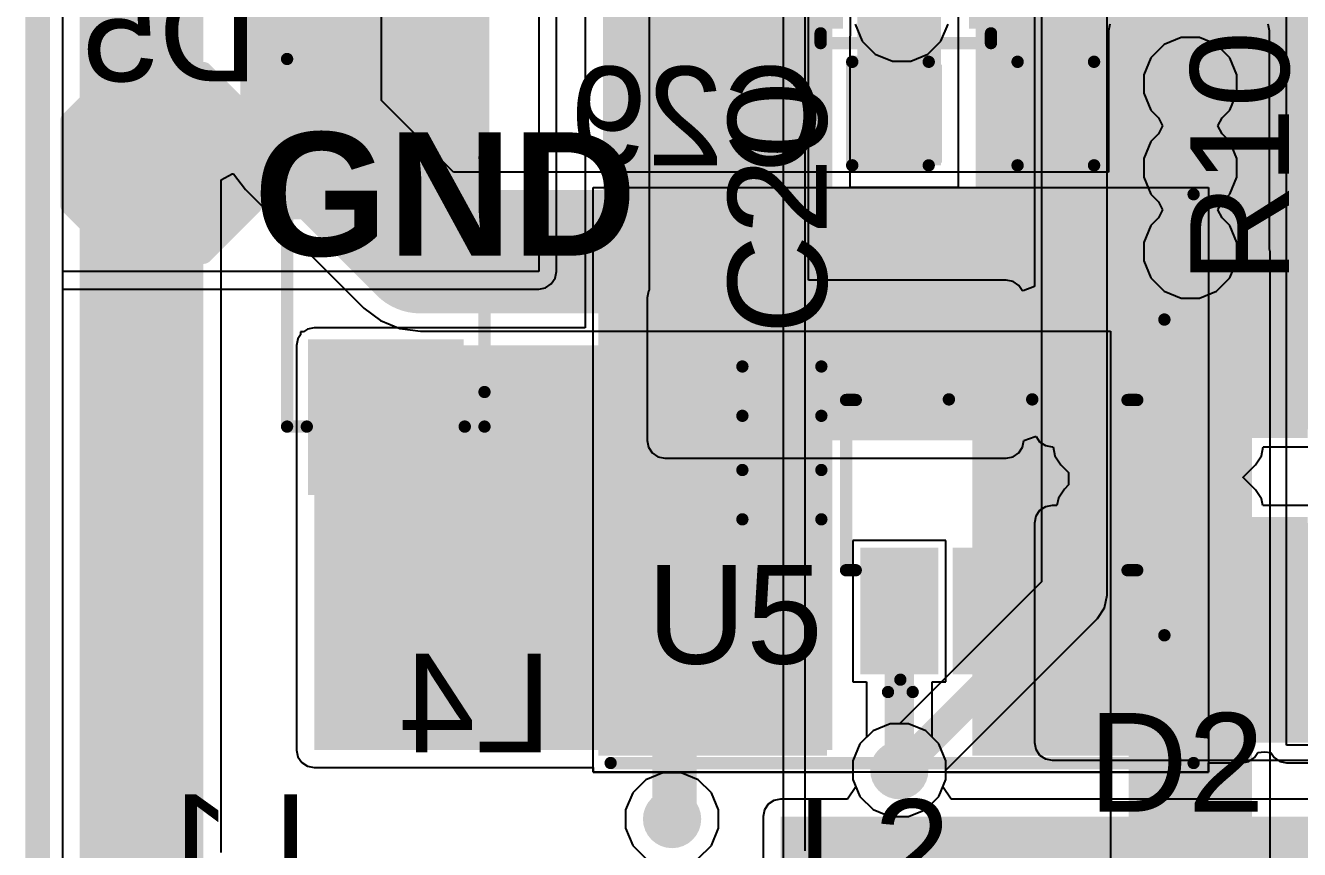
# Model space of a CAD drawing. Header units: inches. Extents: x 0 to 5376, y 0 to 5416.
# Drawn here: x -0.13 to 12.99, y 37.38 to 45.87 of the extents above; entities that cross this region are included whole.
import ezdxf

# ---------------------------------------------------------------- set-up
doc = ezdxf.new("R2010")
doc.units = ezdxf.units.IN
for name, color, linetype in [('Board Outline', 216, 'Continuous'), ('Bottom Layer', 5, 'Continuous'), ('Bottom Overlay', 54, 'Continuous'), ('Bottom Paste', 16, 'Continuous'), ('Bottom Solder', 6, 'Continuous'), ('Layer 1', 16, 'Continuous'), ('Layer 2', 76, 'Continuous'), ('Top Layer', 1, 'Continuous'), ('Top Overlay', 2, 'Continuous'), ('Top Paste', 8, 'Continuous'), ('Top Solder', 216, 'Continuous'), ('Via Holes', 16, 'Continuous')]:
    doc.layers.add(name, color=color, linetype=linetype)
doc.styles.add('Arial', font='', dxfattribs={"height": 0.2})
doc.styles.add('Arial_Bold', font='', dxfattribs={"height": 0.2})
doc.styles.get('Arial').set_extended_font_data('Arial')
doc.styles.get('Arial_Bold').set_extended_font_data('Arial', bold=True)

msp = doc.modelspace()

# ---------------------------------------------------------------- hatches: boundary and pattern name
at = {"layer": 'Bottom Layer'}
for points in [[(8.433, 49.886), (8.433, 44.425), (9.296, 44.425), (9.296, 49.886)], [(9.652, 46.838), (9.652, 38.456), (12.395, 38.456), (12.395, 46.838)], [(5.817, 38.405), (8.179, 38.405), (8.179, 46.533), (5.817, 46.533)], [(8.484, 44.513), (8.484, 45.403), (9.246, 45.403), (9.246, 44.513)], [(10.008, 44.513), (10.008, 45.403), (10.77, 45.403), (10.77, 44.513)], [(2.881, 43.934), (2.881, 45.334), (4.281, 45.334), (4.281, 43.934)], [(8.02, 38.449), (5.87, 38.449), (5.87, 43.949), (8.02, 43.949)], [(11.87, 38.449), (9.72, 38.449), (9.72, 43.949), (11.87, 43.949)], [(2.845, 38.405), (8.179, 38.405), (8.179, 42.57), (2.845, 42.57)], [(2.881, 41.134), (2.881, 42.534), (4.281, 42.534), (4.281, 41.134)]]:
    msp.add_hatch(color=5, dxfattribs=at).paths.add_polyline_path(points)
h = msp.add_hatch(color=5, dxfattribs=at)
edge = h.paths.add_edge_path()
edge.add_arc((8.89, 45.974), 0.3, 0, 360)
h = msp.add_hatch(color=5, dxfattribs=at)
edge = h.paths.add_edge_path()
edge.add_arc((11.862, 45.263), 0.3, 0, 360)
h = msp.add_hatch(color=5, dxfattribs=at)
edge = h.paths.add_edge_path()
edge.add_arc((11.862, 44.399), 0.3, 0, 360)
h = msp.add_hatch(color=5, dxfattribs=at)
edge = h.paths.add_edge_path()
edge.add_arc((11.862, 43.536), 0.3, 0, 360)
h = msp.add_hatch(color=5, dxfattribs=at)
edge = h.paths.add_edge_path()
edge.add_arc((8.867, 38.197), 0.3, 0, 360)
h = msp.add_hatch(color=5, dxfattribs=at)
edge = h.paths.add_edge_path()
edge.add_arc((6.528, 37.694), 0.3, 0, 360)
at = {"layer": 'Bottom Overlay'}
for points in [[(2.515, 46.536), (2.515, 45.393), (4.648, 45.393), (4.648, 46.536)], [(2.515, 45.52), (2.515, 43.869), (2.819, 43.869), (2.819, 45.52)], [(4.343, 45.52), (4.343, 43.869), (4.648, 43.869), (4.648, 45.52)]]:
    msp.add_hatch(color=54, dxfattribs=at).paths.add_polyline_path(points)
at = {"layer": 'Bottom Paste'}
for points in [[(8.484, 44.513), (8.484, 45.403), (9.246, 45.403), (9.246, 44.513)], [(10.008, 44.513), (10.008, 45.403), (10.77, 45.403), (10.77, 44.513)], [(2.881, 43.934), (2.881, 45.334), (4.281, 45.334), (4.281, 43.934)], [(8.02, 38.449), (5.87, 38.449), (5.87, 43.949), (8.02, 43.949)], [(11.87, 38.449), (9.72, 38.449), (9.72, 43.949), (11.87, 43.949)], [(2.881, 41.134), (2.881, 42.534), (4.281, 42.534), (4.281, 41.134)]]:
    msp.add_hatch(color=16, dxfattribs=at).paths.add_polyline_path(points)
at = {"layer": 'Bottom Solder'}
for points in [[(6.985, 46.635), (8.288, 46.635), (8.288, 45.831), (6.985, 45.831)], [(9.585, 46.635), (10.888, 46.635), (10.888, 45.831), (9.585, 45.831)], [(2.78, 43.832), (2.78, 45.435), (4.383, 45.435), (4.383, 43.832)], [(8.424, 44.454), (8.424, 45.462), (9.306, 45.462), (9.306, 44.454)], [(9.948, 44.454), (9.948, 45.462), (10.83, 45.462), (10.83, 44.454)], [(8.122, 38.347), (5.768, 38.347), (5.768, 44.05), (8.122, 44.05)], [(11.972, 38.347), (9.618, 38.347), (9.618, 44.05), (11.972, 44.05)], [(2.78, 41.032), (2.78, 42.635), (4.383, 42.635), (4.383, 41.032)]]:
    msp.add_hatch(color=6, dxfattribs=at).paths.add_polyline_path(points)
h = msp.add_hatch(color=6, dxfattribs=at)
edge = h.paths.add_edge_path()
edge.add_arc((8.89, 45.974), 0.252, 0, 360)
at = {"layer": 'Layer 1'}
h = msp.add_hatch(color=16, dxfattribs=at)
edge = h.paths.add_edge_path()
edge.add_arc((8.89, 45.974), 0.3, 0, 360)
msp.add_hatch(color=16, dxfattribs=at).paths.add_polyline_path([(11.201, 42.837), (12.497, 42.837), (12.497, 45.809), (11.201, 45.809)])
h = msp.add_hatch(color=16, dxfattribs=at)
edge = h.paths.add_edge_path()
edge.add_arc((11.862, 45.263), 0.3, 0, 360)
h = msp.add_hatch(color=16, dxfattribs=at)
edge = h.paths.add_edge_path()
edge.add_arc((11.862, 44.399), 0.3, 0, 360)
h = msp.add_hatch(color=16, dxfattribs=at)
edge = h.paths.add_edge_path()
edge.add_arc((11.862, 43.536), 0.3, 0, 360)
h = msp.add_hatch(color=16, dxfattribs=at)
edge = h.paths.add_edge_path()
edge.add_arc((8.867, 38.197), 0.3, 0, 360)
h = msp.add_hatch(color=16, dxfattribs=at)
edge = h.paths.add_edge_path()
edge.add_arc((6.528, 37.694), 0.3, 0, 360)
at = {"layer": 'Layer 2'}
h = msp.add_hatch(color=76, dxfattribs=at)
edge = h.paths.add_edge_path()
edge.add_arc((8.89, 45.974), 0.3, 0, 360)
h = msp.add_hatch(color=76, dxfattribs=at)
edge = h.paths.add_edge_path()
edge.add_arc((11.862, 45.263), 0.3, 0, 360)
h = msp.add_hatch(color=76, dxfattribs=at)
edge = h.paths.add_edge_path()
edge.add_arc((11.862, 44.399), 0.3, 0, 360)
h = msp.add_hatch(color=76, dxfattribs=at)
edge = h.paths.add_edge_path()
edge.add_arc((11.862, 43.536), 0.3, 0, 360)
h = msp.add_hatch(color=76, dxfattribs=at)
edge = h.paths.add_edge_path()
edge.add_arc((8.867, 38.197), 0.3, 0, 360)
h = msp.add_hatch(color=76, dxfattribs=at)
edge = h.paths.add_edge_path()
edge.add_arc((6.528, 37.694), 0.3, 0, 360)
at = {"layer": 'Top Layer'}
for points in [[(10.439, 41.707), (13.157, 41.707), (13.157, 46.812), (10.439, 46.812)], [(1.651, 45.212), (0.889, 45.212), (0.508, 44.831), (0.508, 44.069), (0.889, 43.688), (1.651, 43.688), (2.032, 44.069), (2.032, 44.831)], [(9.967, 43.06), (6.452, 43.06), (6.452, 41.593), (9.967, 41.593)], [(8.567, 41.885), (8.567, 42.985), (9.167, 42.985), (9.167, 41.885)], [(10.467, 41.885), (10.467, 42.985), (11.067, 42.985), (11.067, 41.885)], [(12.967, 42.736), (12.967, 41.719), (11.697, 41.719), (11.697, 42.736)], [(7.976, 41.808), (7.341, 41.808), (7.341, 42.266), (7.976, 42.266)], [(7.976, 40.869), (7.341, 40.869), (7.341, 41.326), (7.976, 41.326)], [(10.439, 38.481), (13.995, 38.481), (13.995, 40.742), (10.439, 40.742)], [(12.967, 40.703), (12.967, 39.688), (11.697, 39.688), (11.697, 40.703)], [(8.567, 39.285), (8.567, 40.385), (9.167, 40.385), (9.167, 39.285)], [(9.517, 39.285), (9.517, 40.385), (10.117, 40.385), (10.117, 39.285)], [(10.467, 39.285), (10.467, 40.385), (11.067, 40.385), (11.067, 39.285)], [(14.656, 32.69), (14.656, 37.719), (7.645, 37.719), (7.645, 32.69)]]:
    msp.add_hatch(color=1, dxfattribs=at).paths.add_polyline_path(points)
h = msp.add_hatch(color=1, dxfattribs=at)
edge = h.paths.add_edge_path()
edge.add_arc((8.89, 45.974), 0.3, 0, 360)
h = msp.add_hatch(color=1, dxfattribs=at)
edge = h.paths.add_edge_path()
edge.add_arc((11.862, 45.263), 0.3, 0, 360)
h = msp.add_hatch(color=1, dxfattribs=at)
edge = h.paths.add_edge_path()
edge.add_arc((11.862, 44.399), 0.3, 0, 360)
h = msp.add_hatch(color=1, dxfattribs=at)
edge = h.paths.add_edge_path()
edge.add_arc((11.862, 43.536), 0.3, 0, 360)
h = msp.add_hatch(color=1, dxfattribs=at)
edge = h.paths.add_edge_path()
edge.add_arc((8.867, 38.197), 0.3, 0, 360)
h = msp.add_hatch(color=1, dxfattribs=at)
edge = h.paths.add_edge_path()
edge.add_arc((6.528, 37.694), 0.3, 0, 360)
at = {"layer": 'Top Overlay'}
msp.add_hatch(color=2, dxfattribs=at).paths.add_polyline_path([(10.516, 37.433), (10.516, 36.266), (13.36, 36.266), (13.36, 37.433)])
at = {"layer": 'Top Paste'}
for points in [[(1.651, 45.212), (0.889, 45.212), (0.508, 44.831), (0.508, 44.069), (0.889, 43.688), (1.651, 43.688), (2.032, 44.069), (2.032, 44.831)], [(8.567, 41.885), (8.567, 42.985), (9.167, 42.985), (9.167, 41.885)], [(10.467, 41.885), (10.467, 42.985), (11.067, 42.985), (11.067, 41.885)], [(12.967, 42.736), (12.967, 41.719), (11.697, 41.719), (11.697, 42.736)], [(7.976, 41.808), (7.341, 41.808), (7.341, 42.266), (7.976, 42.266)], [(7.976, 40.869), (7.341, 40.869), (7.341, 41.326), (7.976, 41.326)], [(12.967, 40.703), (12.967, 39.688), (11.697, 39.688), (11.697, 40.703)], [(8.567, 39.285), (8.567, 40.385), (9.167, 40.385), (9.167, 39.285)], [(9.517, 39.285), (9.517, 40.385), (10.117, 40.385), (10.117, 39.285)], [(10.467, 39.285), (10.467, 40.385), (11.067, 40.385), (11.067, 39.285)]]:
    msp.add_hatch(color=8, dxfattribs=at).paths.add_polyline_path(points)
at = {"layer": 'Top Solder'}
h = msp.add_hatch(color=216, dxfattribs=at)
edge = h.paths.add_edge_path()
edge.add_arc((8.89, 45.974), 0.252, 0, 360)
for points in [[(1.702, 45.314), (0.838, 45.314), (0.406, 44.882), (0.406, 44.018), (0.838, 43.586), (1.702, 43.586), (2.134, 44.018), (2.134, 44.882)], [(8.465, 41.784), (8.465, 43.087), (9.269, 43.087), (9.269, 41.784)], [(10.366, 41.784), (10.366, 43.087), (11.169, 43.087), (11.169, 41.784)], [(13.068, 42.837), (13.068, 41.618), (11.595, 41.618), (11.595, 42.837)], [(8.036, 41.748), (7.281, 41.748), (7.281, 42.326), (8.036, 42.326)], [(8.036, 40.809), (7.281, 40.809), (7.281, 41.386), (8.036, 41.386)], [(13.068, 40.805), (13.068, 39.586), (11.595, 39.586), (11.595, 40.805)], [(8.465, 39.184), (8.465, 40.487), (9.269, 40.487), (9.269, 39.184)], [(9.416, 39.184), (9.416, 40.487), (10.219, 40.487), (10.219, 39.184)], [(10.366, 39.184), (10.366, 40.487), (11.169, 40.487), (11.169, 39.184)]]:
    msp.add_hatch(color=216, dxfattribs=at).paths.add_polyline_path(points)
at = {"layer": 'Via Holes'}
h = msp.add_hatch(color=7, dxfattribs=at)
edge = h.paths.add_edge_path()
edge.add_arc((8.89, 45.974), 0.15, 0, 360)
h = msp.add_hatch(color=7, dxfattribs=at)
edge = h.paths.add_edge_path()
edge.add_arc((11.862, 45.263), 0.15, 0, 360)
h = msp.add_hatch(color=7, dxfattribs=at)
edge = h.paths.add_edge_path()
edge.add_arc((11.862, 44.399), 0.15, 0, 360)
h = msp.add_hatch(color=7, dxfattribs=at)
edge = h.paths.add_edge_path()
edge.add_arc((11.862, 43.536), 0.15, 0, 360)
h = msp.add_hatch(color=7, dxfattribs=at)
edge = h.paths.add_edge_path()
edge.add_arc((8.867, 38.197), 0.15, 0, 360)
h = msp.add_hatch(color=7, dxfattribs=at)
edge = h.paths.add_edge_path()
edge.add_arc((6.528, 37.694), 0.15, 0, 360)

# ---------------------------------------------------------------- linework, layer by layer
at = {"layer": 'Board Outline'}
msp.add_lwpolyline([(0, 0, 0.254, 0.254, 0), (0, 125, 0.254, 0.254, 0)], format="xyseb", dxfattribs=at)
at = {"layer": 'Bottom Layer'}
for p, q in [((0.259, 43.332), (0.259, 53.111)), ((5.156, 51.537), (5.156, 43.332)), ((5.337, 43.332), (5.337, 51.355)), ((12.852, 38.456), (12.852, 50.648)), ((9.471, 46.838), (9.471, 44.196)), ((8.364, 45.755), (8.364, 46.711)), ((5.635, 46.533), (5.635, 42.752)), ((8.36, 44.196), (8.36, 45.755)), ((8.36, 45.755), (8.364, 45.755)), ((5.715, 38.176), (5.715, 44.196)), ((5.715, 44.196), (12.048, 44.196)), ((9.471, 44.196), (8.36, 44.196)), ((12.048, 44.196), (12.048, 38.176)), ((5.156, 43.332), (0.259, 43.332)), ((5.324, 43.263), (5.337, 43.332)), ((0.259, 43.024), (0.259, 43.151)), ((0.259, 43.151), (5.156, 43.151)), ((5.156, 43.151), (5.226, 43.165)), ((5.226, 43.165), (5.284, 43.204)), ((5.284, 43.204), (5.324, 43.263)), ((0.259, 25.271), (0.259, 43.024)), ((2.845, 42.752), (2.775, 42.738)), ((5.635, 42.752), (2.845, 42.752)), ((2.677, 42.64), (2.664, 42.57)), ((2.704, 42.679), (2.677, 42.64)), ((2.736, 42.712), (2.704, 42.712)), ((2.704, 42.712), (2.704, 42.679)), ((2.775, 42.738), (2.736, 42.712)), ((2.664, 42.57), (2.664, 38.405)), ((14.453, 38.456), (12.852, 38.456)), ((2.664, 38.405), (2.677, 38.335)), ((2.677, 38.335), (2.717, 38.277)), ((12.465, 38.288), (12.523, 38.327)), ((12.523, 38.327), (12.557, 38.378)), ((12.557, 38.378), (12.624, 38.386)), ((12.624, 38.386), (12.691, 38.378)), ((12.691, 38.378), (12.724, 38.327)), ((12.724, 38.327), (12.783, 38.288)), ((2.717, 38.277), (2.775, 38.237)), ((2.775, 38.237), (2.845, 38.224)), ((2.845, 38.224), (5.715, 38.224)), ((5.715, 38.224), (5.715, 38.176)), ((12.048, 38.176), (5.715, 38.176)), ((5.715, 38.176), (8.389, 38.176)), ((8.389, 38.176), (8.389, 38.102)), ((9.345, 38.102), (9.345, 38.176)), ((9.345, 38.176), (12.048, 38.176)), ((12.048, 38.176), (12.048, 38.274)), ((12.048, 38.274), (12.395, 38.274)), ((12.395, 38.274), (12.465, 38.288)), ((12.783, 38.288), (12.852, 38.274)), ((12.852, 38.274), (14.453, 38.274)), ((8.389, 38.102), (8.462, 37.926)), ((9.272, 37.926), (9.345, 38.102)), ((8.462, 37.926), (8.596, 37.792)), ((9.138, 37.792), (9.272, 37.926)), ((8.596, 37.792), (8.772, 37.719)), ((8.962, 37.719), (9.138, 37.792)), ((8.772, 37.719), (8.962, 37.719))]:
    msp.add_line(p, q, dxfattribs=at)
at = {"layer": 'Bottom Overlay'}
for points in [[(8.057, 45.684, 0.127, 0.127, 0), (8.057, 45.784, 0.127, 0.127, 0)], [(9.81, 45.684, 0.127, 0.127, 0), (9.81, 45.784, 0.127, 0.127, 0)], [(8.057, 45.684, 0.127, 0.127, 0), (9.81, 45.684, 0.127, 0.127, 0)], [(2.565, 41.735, 0.127, 0.127, 0), (2.565, 45.52, 0.127, 0.127, 0)], [(8.382, 45.491, 0.127, 0.127, 0), (9.169, 45.491, 0.127, 0.127, 0)], [(8.382, 44.425, 0.127, 0.127, 0), (8.382, 45.491, 0.127, 0.127, 0)], [(10.084, 45.491, 0.127, 0.127, 0), (10.871, 45.491, 0.127, 0.127, 0)], [(10.871, 44.425, 0.127, 0.127, 0), (10.871, 45.491, 0.127, 0.127, 0)], [(4.597, 42.091, 0.127, 0.127, 0), (4.597, 44.504, 0.127, 0.127, 0)], [(8.382, 44.425, 0.127, 0.127, 0), (9.169, 44.425, 0.127, 0.127, 0)], [(10.084, 44.425, 0.127, 0.127, 0), (10.871, 44.425, 0.127, 0.127, 0)], [(5.895, 44.127, 0.127, 0.127, 0), (11.895, 44.127, 0.127, 0.127, 0)], [(4.597, 41.735, 0.127, 0.127, 0), (4.597, 42.091, 0.127, 0.127, 0)], [(2.565, 41.735, 0.127, 0.127, 0), (2.769, 41.735, 0.127, 0.127, 0)], [(4.394, 41.735, 0.127, 0.127, 0), (4.597, 41.735, 0.127, 0.127, 0)], [(5.895, 38.271, 0.127, 0.127, 0), (11.895, 38.271, 0.127, 0.127, 0)]]:
    msp.add_lwpolyline(points, format="xyseb", dxfattribs=at)
for points in [[(8.025, 45.784, 0.0635, 0.0635, 1), (8.089, 45.784, 0.0635, 0.0635, 1)], [(9.778, 45.784, 0.0635, 0.0635, 1), (9.842, 45.784, 0.0635, 0.0635, 1)], [(8.025, 45.684, 0.0635, 0.0635, 1), (8.089, 45.684, 0.0635, 0.0635, 1)], [(8.025, 45.684, 0.0635, 0.0635, 1), (8.089, 45.684, 0.0635, 0.0635, 1)], [(9.778, 45.684, 0.0635, 0.0635, 1), (9.842, 45.684, 0.0635, 0.0635, 1)], [(9.778, 45.684, 0.0635, 0.0635, 1), (9.842, 45.684, 0.0635, 0.0635, 1)], [(2.534, 45.52, 0.0635, 0.0635, 1), (2.597, 45.52, 0.0635, 0.0635, 1)], [(8.35, 45.491, 0.0635, 0.0635, 1), (8.414, 45.491, 0.0635, 0.0635, 1)], [(8.35, 45.491, 0.0635, 0.0635, 1), (8.414, 45.491, 0.0635, 0.0635, 1)], [(9.138, 45.491, 0.0635, 0.0635, 1), (9.201, 45.491, 0.0635, 0.0635, 1)], [(10.052, 45.491, 0.0635, 0.0635, 1), (10.116, 45.491, 0.0635, 0.0635, 1)], [(10.839, 45.491, 0.0635, 0.0635, 1), (10.903, 45.491, 0.0635, 0.0635, 1)], [(10.839, 45.491, 0.0635, 0.0635, 1), (10.903, 45.491, 0.0635, 0.0635, 1)], [(4.566, 44.504, 0.0635, 0.0635, 1), (4.629, 44.504, 0.0635, 0.0635, 1)], [(8.35, 44.425, 0.0635, 0.0635, 1), (8.414, 44.425, 0.0635, 0.0635, 1)], [(8.35, 44.425, 0.0635, 0.0635, 1), (8.414, 44.425, 0.0635, 0.0635, 1)], [(9.138, 44.425, 0.0635, 0.0635, 1), (9.201, 44.425, 0.0635, 0.0635, 1)], [(10.052, 44.425, 0.0635, 0.0635, 1), (10.116, 44.425, 0.0635, 0.0635, 1)], [(10.839, 44.425, 0.0635, 0.0635, 1), (10.903, 44.425, 0.0635, 0.0635, 1)], [(10.839, 44.425, 0.0635, 0.0635, 1), (10.903, 44.425, 0.0635, 0.0635, 1)], [(5.864, 44.127, 0.0635, 0.0635, 1), (5.927, 44.127, 0.0635, 0.0635, 1)], [(11.864, 44.127, 0.0635, 0.0635, 1), (11.927, 44.127, 0.0635, 0.0635, 1)], [(4.566, 42.091, 0.0635, 0.0635, 1), (4.629, 42.091, 0.0635, 0.0635, 1)], [(4.566, 42.091, 0.0635, 0.0635, 1), (4.629, 42.091, 0.0635, 0.0635, 1)], [(2.534, 41.735, 0.0635, 0.0635, 1), (2.597, 41.735, 0.0635, 0.0635, 1)], [(2.534, 41.735, 0.0635, 0.0635, 1), (2.597, 41.735, 0.0635, 0.0635, 1)], [(2.737, 41.735, 0.0635, 0.0635, 1), (2.8, 41.735, 0.0635, 0.0635, 1)], [(4.362, 41.735, 0.0635, 0.0635, 1), (4.426, 41.735, 0.0635, 0.0635, 1)], [(4.566, 41.735, 0.0635, 0.0635, 1), (4.629, 41.735, 0.0635, 0.0635, 1)], [(4.566, 41.735, 0.0635, 0.0635, 1), (4.629, 41.735, 0.0635, 0.0635, 1)], [(5.864, 38.271, 0.0635, 0.0635, 1), (5.927, 38.271, 0.0635, 0.0635, 1)], [(11.864, 38.271, 0.0635, 0.0635, 1), (11.927, 38.271, 0.0635, 0.0635, 1)]]:
    msp.add_lwpolyline(points, format="xyseb", close=True, dxfattribs=at)
at = {"layer": 'Layer 1'}
for p, q in [((3.538, 45.094), (3.538, 46.114)), ((11.034, 45.878), (11.02, 45.809)), ((11.02, 45.809), (11.02, 44.355)), ((12.678, 45.809), (12.664, 45.878)), ((12.678, 43.562), (12.678, 45.809)), ((4.277, 44.355), (3.538, 45.094)), ((1.887, 44.275), (2, 44.338)), ((2, 44.338), (2.014, 44.337)), ((2.014, 44.337), (2.138, 44.175)), ((11.02, 44.355), (4.277, 44.355)), ((1.887, 37.348), (1.887, 44.275)), ((2.138, 44.175), (3.357, 42.956)), ((12.682, 43.536), (12.678, 43.562)), ((12.682, 28.94), (12.682, 43.536)), ((3.357, 42.956), (3.527, 42.826)), ((3.527, 42.826), (3.725, 42.744)), ((3.725, 42.744), (3.937, 42.716)), ((3.937, 42.716), (11.042, 42.716)), ((11.042, 42.716), (11.042, 28.6)), ((8.596, 38.602), (8.462, 38.467)), ((8.772, 38.675), (8.596, 38.602)), ((8.962, 38.675), (8.772, 38.675)), ((9.138, 38.602), (8.962, 38.675)), ((9.272, 38.467), (9.138, 38.602)), ((8.462, 38.467), (8.389, 38.292)), ((9.345, 38.292), (9.272, 38.467)), ((8.389, 38.292), (8.389, 38.102)), ((9.345, 38.102), (9.345, 38.292)), ((8.389, 38.102), (8.462, 37.926)), ((9.272, 37.926), (9.345, 38.102)), ((8.462, 37.926), (8.596, 37.792)), ((9.138, 37.792), (9.272, 37.926)), ((8.596, 37.792), (8.772, 37.719)), ((8.962, 37.719), (9.138, 37.792)), ((8.772, 37.719), (8.962, 37.719))]:
    msp.add_line(p, q, dxfattribs=at)
for points in [[(1.067, 32.436, 1.27, 1.27, 0), (1.067, 55.26, 1.27, 1.27, 0)], [(2.718, 44.755, 1.27, 1.27, 0), (2.718, 46.934, 1.27, 1.27, 0)], [(2.718, 44.755, 1.27, 1.27, 0), (3.937, 43.536, 1.27, 1.27, 0)], [(3.937, 43.536, 1.27, 1.27, 0), (11.862, 43.536, 1.27, 1.27, 0)], [(11.862, 28.6, 1.27, 1.27, 0), (11.862, 43.536, 1.27, 1.27, 0)]]:
    msp.add_lwpolyline(points, format="xyseb", dxfattribs=at)
for points in [[(2.4, 44.755, 0.635, 0.635, 1), (3.035, 44.755, 0.635, 0.635, 1)], [(2.4, 44.755, 0.635, 0.635, 1), (3.035, 44.755, 0.635, 0.635, 1)], [(3.619, 43.536, 0.635, 0.635, 1), (4.255, 43.536, 0.635, 0.635, 1)], [(3.619, 43.536, 0.635, 0.635, 1), (4.255, 43.536, 0.635, 0.635, 1)], [(11.544, 43.536, 0.635, 0.635, 1), (12.179, 43.536, 0.635, 0.635, 1)], [(11.544, 43.536, 0.635, 0.635, 1), (12.179, 43.536, 0.635, 0.635, 1)]]:
    msp.add_lwpolyline(points, format="xyseb", close=True, dxfattribs=at)
at = {"layer": 'Layer 2'}
for p, q in [((10.331, 79.527), (10.331, 40.137)), ((11.005, 39.998), (11.005, 79.388)), ((7.899, 37.367), (7.899, 55.8)), ((7.671, 55.626), (7.671, 37.186)), ((0.259, 22.809), (0.259, 48.108)), ((8.412, 45.879), (8.485, 45.703)), ((9.295, 45.703), (9.368, 45.879)), ((8.485, 45.703), (8.619, 45.569)), ((9.161, 45.569), (9.295, 45.703)), ((11.591, 45.668), (11.457, 45.533)), ((11.767, 45.741), (11.591, 45.668)), ((11.957, 45.741), (11.767, 45.741)), ((12.132, 45.668), (11.957, 45.741)), ((12.267, 45.533), (12.132, 45.668)), ((8.619, 45.569), (8.795, 45.496)), ((8.985, 45.496), (9.161, 45.569)), ((11.457, 45.533), (11.384, 45.358)), ((12.34, 45.358), (12.267, 45.533)), ((8.795, 45.496), (8.985, 45.496)), ((11.384, 45.358), (11.384, 45.168)), ((12.34, 45.168), (12.34, 45.358)), ((11.384, 45.168), (11.457, 44.992)), ((12.267, 44.992), (12.34, 45.168)), ((11.457, 44.992), (11.535, 44.914)), ((12.189, 44.914), (12.267, 44.992)), ((11.535, 44.914), (11.577, 44.831)), ((12.146, 44.831), (12.189, 44.914)), ((11.535, 44.748), (11.457, 44.67)), ((11.577, 44.831), (11.535, 44.748)), ((12.189, 44.748), (12.146, 44.831)), ((12.267, 44.67), (12.189, 44.748)), ((11.457, 44.67), (11.384, 44.494)), ((12.34, 44.494), (12.267, 44.67)), ((11.384, 44.494), (11.384, 44.304)), ((12.34, 44.304), (12.34, 44.494)), ((11.384, 44.304), (11.457, 44.129)), ((12.267, 44.129), (12.34, 44.304)), ((11.457, 44.129), (11.535, 44.05)), ((12.189, 44.05), (12.267, 44.129)), ((11.535, 44.05), (11.577, 43.967)), ((11.577, 43.967), (11.535, 43.884)), ((12.146, 43.967), (12.189, 44.05)), ((12.189, 43.884), (12.146, 43.967)), ((11.457, 43.806), (11.384, 43.631)), ((11.535, 43.884), (11.457, 43.806)), ((12.267, 43.806), (12.189, 43.884)), ((12.34, 43.631), (12.267, 43.806)), ((11.384, 43.631), (11.384, 43.441)), ((12.34, 43.441), (12.34, 43.631)), ((11.384, 43.441), (11.457, 43.265)), ((12.267, 43.265), (12.34, 43.441)), ((11.457, 43.265), (11.591, 43.131)), ((12.132, 43.131), (12.267, 43.265)), ((11.591, 43.131), (11.767, 43.058)), ((11.767, 43.058), (11.957, 43.058)), ((11.957, 43.058), (12.132, 43.131)), ((10.331, 40.137), (8.869, 38.675)), ((10.979, 39.869), (11.005, 39.998)), ((10.906, 39.76), (10.979, 39.869)), ((9.345, 38.198), (10.906, 39.76)), ((8.596, 38.602), (8.462, 38.467)), ((8.772, 38.675), (8.596, 38.602)), ((8.869, 38.675), (8.772, 38.675)), ((8.462, 38.467), (8.389, 38.292)), ((8.389, 38.292), (8.389, 38.102)), ((6.433, 38.171), (6.257, 38.099)), ((6.623, 38.171), (6.433, 38.171)), ((6.798, 38.099), (6.623, 38.171)), ((9.345, 38.102), (9.345, 38.198)), ((6.257, 38.099), (6.123, 37.964)), ((6.933, 37.964), (6.798, 38.099)), ((8.389, 38.102), (8.462, 37.926)), ((9.272, 37.926), (9.345, 38.102)), ((6.123, 37.964), (6.05, 37.789)), ((7.006, 37.789), (6.933, 37.964)), ((8.462, 37.926), (8.596, 37.792)), ((9.138, 37.792), (9.272, 37.926)), ((6.05, 37.789), (6.05, 37.599)), ((7.006, 37.599), (7.006, 37.789)), ((8.596, 37.792), (8.772, 37.719)), ((8.962, 37.719), (9.138, 37.792)), ((8.772, 37.719), (8.962, 37.719)), ((6.05, 37.599), (6.123, 37.423)), ((6.933, 37.423), (7.006, 37.599)), ((6.123, 37.423), (6.257, 37.289)), ((6.798, 37.289), (6.933, 37.423))]:
    msp.add_line(p, q, dxfattribs=at)
for points in [[(10.668, 39.998, 0.305, 0.305, 0), (10.668, 79.527, 0.305, 0.305, 0)], [(8.867, 38.197, 0.305, 0.305, 0), (10.668, 39.998, 0.305, 0.305, 0)]]:
    msp.add_lwpolyline(points, format="xyseb", dxfattribs=at)
for points in [[(10.592, 39.998, 0.152, 0.152, 1), (10.744, 39.998, 0.152, 0.152, 1)], [(10.592, 39.998, 0.152, 0.152, 1), (10.744, 39.998, 0.152, 0.152, 1)], [(8.791, 38.197, 0.152, 0.152, 1), (8.943, 38.197, 0.152, 0.152, 1)]]:
    msp.add_lwpolyline(points, format="xyseb", close=True, dxfattribs=at)
at = {"layer": 'Top Layer'}
for p, q in [((7.932, 43.242), (7.932, 48.743)), ((6.292, 48.403), (6.292, 43.142)), ((10.258, 46.812), (10.258, 43.176)), ((0.259, 0.259), (0.259, 46.366)), ((6.292, 43.142), (6.284, 43.13)), ((9.967, 43.242), (7.932, 43.242)), ((10.037, 43.228), (9.967, 43.242)), ((10.096, 43.188), (10.037, 43.228)), ((10.131, 43.135), (10.096, 43.188)), ((10.258, 43.176), (10.141, 43.134)), ((6.284, 43.13), (6.27, 43.06)), ((6.27, 43.06), (6.27, 41.593)), ((10.141, 43.134), (10.131, 43.135)), ((6.27, 41.593), (6.284, 41.523)), ((10.135, 41.523), (10.149, 41.593)), ((10.149, 41.593), (10.266, 41.633)), ((10.266, 41.633), (10.276, 41.632)), ((10.276, 41.632), (10.311, 41.579)), ((10.311, 41.579), (10.37, 41.539)), ((6.284, 41.523), (6.323, 41.464)), ((6.323, 41.464), (6.382, 41.425)), ((10.037, 41.425), (10.096, 41.464)), ((10.096, 41.464), (10.135, 41.523)), ((10.37, 41.539), (10.439, 41.526)), ((10.439, 41.526), (10.45, 41.526)), ((10.45, 41.526), (10.468, 41.433)), ((12.595, 41.433), (12.613, 41.526)), ((12.613, 41.526), (13.157, 41.526)), ((6.382, 41.425), (6.452, 41.411)), ((6.452, 41.411), (9.967, 41.411)), ((9.967, 41.411), (10.037, 41.425)), ((10.468, 41.433), (10.53, 41.34)), ((10.53, 41.34), (10.609, 41.261)), ((12.406, 41.213), (12.533, 41.34)), ((12.533, 41.34), (12.595, 41.433)), ((12.533, 41.34), (12.533, 41.34)), ((10.609, 41.261), (10.609, 41.134)), ((12.406, 41.21), (12.406, 41.213)), ((12.533, 41.083), (12.406, 41.21)), ((10.566, 41.091), (10.504, 40.998)), ((10.609, 41.134), (10.566, 41.091)), ((12.595, 40.99), (12.533, 41.083)), ((12.533, 41.083), (12.533, 41.083)), ((10.439, 40.923), (10.37, 40.909)), ((10.489, 40.923), (10.439, 40.923)), ((10.504, 40.998), (10.489, 40.923)), ((12.608, 40.923), (12.595, 40.99)), ((13.529, 40.923), (12.608, 40.923)), ((10.272, 40.811), (10.258, 40.742)), ((10.311, 40.87), (10.272, 40.811)), ((10.37, 40.909), (10.311, 40.87)), ((10.258, 40.742), (10.258, 38.481)), ((9.345, 40.563), (8.389, 40.563)), ((8.389, 40.563), (8.389, 39.108)), ((9.345, 39.108), (9.345, 40.563)), ((8.389, 39.108), (8.53, 39.108)), ((8.53, 39.108), (8.53, 38.536)), ((9.204, 38.536), (9.204, 39.108)), ((9.204, 39.108), (9.345, 39.108)), ((8.462, 38.467), (8.389, 38.292)), ((8.53, 38.536), (8.462, 38.467)), ((9.272, 38.467), (9.204, 38.536)), ((9.345, 38.292), (9.272, 38.467)), ((10.258, 38.481), (10.272, 38.412)), ((8.389, 38.292), (8.389, 38.102)), ((9.345, 38.102), (9.345, 38.292)), ((10.272, 38.412), (10.311, 38.353)), ((10.311, 38.353), (10.37, 38.314)), ((10.37, 38.314), (10.439, 38.3)), ((10.439, 38.3), (13.995, 38.3)), ((8.42, 38.027), (8.335, 37.9)), ((8.389, 38.102), (8.42, 38.027)), ((9.314, 38.027), (9.345, 38.102)), ((9.399, 37.9), (9.314, 38.027)), ((7.645, 37.9), (7.576, 37.886)), ((8.335, 37.9), (7.645, 37.9)), ((14.656, 37.9), (9.399, 37.9)), ((7.478, 37.788), (7.464, 37.719)), ((7.517, 37.847), (7.478, 37.788)), ((7.576, 37.886), (7.517, 37.847)), ((7.464, 37.719), (7.464, 36.576))]:
    msp.add_line(p, q, dxfattribs=at)
for points in [[(7.112, 42.469, 1.27, 1.27, 0), (7.112, 48.743, 1.27, 1.27, 0)], [(10.767, 42.435, 0.635, 0.635, 0), (10.767, 44.711, 0.635, 0.635, 0)], [(10.732, 42.4, 0.203, 0.203, 0), (10.767, 42.435, 0.203, 0.203, 0)], [(10.732, 41.542, 0.203, 0.203, 0), (10.732, 42.4, 0.203, 0.203, 0)], [(12.332, 41.542, 0.203, 0.203, 0), (12.332, 42.227, 0.203, 0.203, 0)], [(10.732, 41.542, 0.203, 0.203, 0), (10.884, 41.389, 0.203, 0.203, 0)], [(12.179, 41.389, 0.203, 0.203, 0), (12.332, 41.542, 0.203, 0.203, 0)], [(10.884, 41.389, 0.203, 0.203, 0), (12.179, 41.389, 0.203, 0.203, 0)], [(6.553, 40.744, 0.457, 0.457, 0), (6.906, 41.097, 0.457, 0.457, 0)], [(6.906, 41.097, 0.457, 0.457, 0), (7.658, 41.097, 0.457, 0.457, 0)], [(10.767, 40.889, 0.203, 0.203, 0), (10.886, 41.008, 0.203, 0.203, 0)], [(10.886, 41.008, 0.203, 0.203, 0), (12.205, 41.008, 0.203, 0.203, 0)], [(12.205, 41.008, 0.203, 0.203, 0), (12.332, 40.881, 0.203, 0.203, 0)], [(6.553, 37.719, 0.457, 0.457, 0), (6.553, 40.744, 0.457, 0.457, 0)], [(10.767, 39.835, 0.203, 0.203, 0), (10.767, 40.889, 0.203, 0.203, 0)], [(12.332, 40.196, 0.203, 0.203, 0), (12.332, 40.881, 0.203, 0.203, 0)], [(8.867, 38.197, 0.305, 0.305, 0), (8.867, 39.835, 0.305, 0.305, 0)], [(6.528, 37.694, 0.457, 0.457, 0), (6.553, 37.719, 0.457, 0.457, 0)]]:
    msp.add_lwpolyline(points, format="xyseb", dxfattribs=at)
for points in [[(10.608, 44.711, 0.318, 0.318, 1), (10.926, 44.711, 0.318, 0.318, 1)], [(6.795, 42.469, 0.635, 0.635, 1), (7.429, 42.469, 0.635, 0.635, 1)], [(10.608, 42.435, 0.318, 0.318, 1), (10.926, 42.435, 0.318, 0.318, 1)], [(10.681, 42.4, 0.102, 0.102, 1), (10.782, 42.4, 0.102, 0.102, 1)], [(10.681, 42.4, 0.102, 0.102, 1), (10.782, 42.4, 0.102, 0.102, 1)], [(10.716, 42.435, 0.102, 0.102, 1), (10.818, 42.435, 0.102, 0.102, 1)], [(12.281, 42.227, 0.102, 0.102, 1), (12.383, 42.227, 0.102, 0.102, 1)], [(10.681, 41.542, 0.102, 0.102, 1), (10.782, 41.542, 0.102, 0.102, 1)], [(10.681, 41.542, 0.102, 0.102, 1), (10.782, 41.542, 0.102, 0.102, 1)], [(12.281, 41.542, 0.102, 0.102, 1), (12.383, 41.542, 0.102, 0.102, 1)], [(12.281, 41.542, 0.102, 0.102, 1), (12.383, 41.542, 0.102, 0.102, 1)], [(10.833, 41.389, 0.102, 0.102, 1), (10.935, 41.389, 0.102, 0.102, 1)], [(10.833, 41.389, 0.102, 0.102, 1), (10.935, 41.389, 0.102, 0.102, 1)], [(12.129, 41.389, 0.102, 0.102, 1), (12.23, 41.389, 0.102, 0.102, 1)], [(12.129, 41.389, 0.102, 0.102, 1), (12.23, 41.389, 0.102, 0.102, 1)], [(6.792, 41.097, 0.229, 0.229, 1), (7.021, 41.097, 0.229, 0.229, 1)], [(6.792, 41.097, 0.229, 0.229, 1), (7.021, 41.097, 0.229, 0.229, 1)], [(7.544, 41.097, 0.229, 0.229, 1), (7.772, 41.097, 0.229, 0.229, 1)], [(10.835, 41.008, 0.102, 0.102, 1), (10.937, 41.008, 0.102, 0.102, 1)], [(10.835, 41.008, 0.102, 0.102, 1), (10.937, 41.008, 0.102, 0.102, 1)], [(12.154, 41.008, 0.102, 0.102, 1), (12.255, 41.008, 0.102, 0.102, 1)], [(12.154, 41.008, 0.102, 0.102, 1), (12.255, 41.008, 0.102, 0.102, 1)], [(6.439, 40.744, 0.229, 0.229, 1), (6.668, 40.744, 0.229, 0.229, 1)], [(6.439, 40.744, 0.229, 0.229, 1), (6.668, 40.744, 0.229, 0.229, 1)], [(10.716, 40.889, 0.102, 0.102, 1), (10.818, 40.889, 0.102, 0.102, 1)], [(10.716, 40.889, 0.102, 0.102, 1), (10.818, 40.889, 0.102, 0.102, 1)], [(12.281, 40.881, 0.102, 0.102, 1), (12.383, 40.881, 0.102, 0.102, 1)], [(12.281, 40.881, 0.102, 0.102, 1), (12.383, 40.881, 0.102, 0.102, 1)], [(12.281, 40.196, 0.102, 0.102, 1), (12.383, 40.196, 0.102, 0.102, 1)], [(8.791, 39.835, 0.152, 0.152, 1), (8.943, 39.835, 0.152, 0.152, 1)], [(10.716, 39.835, 0.102, 0.102, 1), (10.818, 39.835, 0.102, 0.102, 1)], [(8.791, 38.197, 0.152, 0.152, 1), (8.943, 38.197, 0.152, 0.152, 1)], [(6.413, 37.694, 0.229, 0.229, 1), (6.642, 37.694, 0.229, 0.229, 1)], [(6.439, 37.719, 0.229, 0.229, 1), (6.668, 37.719, 0.229, 0.229, 1)], [(6.439, 37.719, 0.229, 0.229, 1), (6.668, 37.719, 0.229, 0.229, 1)]]:
    msp.add_lwpolyline(points, format="xyseb", close=True, dxfattribs=at)
at = {"layer": 'Top Overlay'}
for points in [[(0.33, 44.882, 0.2, 0.2, 0), (0.838, 45.39, 0.2, 0.2, 0)], [(0.838, 45.39, 0.2, 0.2, 0), (1.702, 45.39, 0.2, 0.2, 0)], [(1.702, 45.39, 0.2, 0.2, 0), (2.21, 44.882, 0.2, 0.2, 0)], [(0.33, 44.018, 0.2, 0.2, 0), (0.33, 44.882, 0.2, 0.2, 0)], [(2.21, 44.018, 0.2, 0.2, 0), (2.21, 44.882, 0.2, 0.2, 0)], [(0.33, 44.018, 0.2, 0.2, 0), (0.838, 43.51, 0.2, 0.2, 0)], [(1.702, 43.51, 0.2, 0.2, 0), (2.21, 44.018, 0.2, 0.2, 0)], [(0.838, 43.51, 0.2, 0.2, 0), (1.702, 43.51, 0.2, 0.2, 0)], [(11.595, 42.837, 0.127, 0.127, 0), (13.068, 42.837, 0.127, 0.127, 0)], [(11.595, 39.586, 0.127, 0.127, 0), (11.595, 42.837, 0.127, 0.127, 0)], [(7.252, 41.846, 0.127, 0.127, 0), (7.252, 42.354, 0.127, 0.127, 0)], [(7.252, 42.354, 0.127, 0.127, 0), (8.064, 42.354, 0.127, 0.127, 0)], [(8.064, 41.846, 0.127, 0.127, 0), (8.064, 42.354, 0.127, 0.127, 0)], [(8.319, 42.009, 0.127, 0.127, 0), (8.418, 42.009, 0.127, 0.127, 0)], [(8.319, 40.256, 0.127, 0.127, 0), (8.319, 42.009, 0.127, 0.127, 0)], [(9.377, 42.015, 0.127, 0.127, 0), (10.235, 42.015, 0.127, 0.127, 0)], [(11.216, 42.009, 0.127, 0.127, 0), (11.316, 42.009, 0.127, 0.127, 0)], [(11.316, 40.256, 0.127, 0.127, 0), (11.316, 42.009, 0.127, 0.127, 0)], [(7.252, 40.78, 0.127, 0.127, 0), (7.252, 41.288, 0.127, 0.127, 0)], [(8.064, 40.78, 0.127, 0.127, 0), (8.064, 41.288, 0.127, 0.127, 0)], [(7.252, 40.78, 0.127, 0.127, 0), (8.064, 40.78, 0.127, 0.127, 0)], [(8.319, 40.256, 0.127, 0.127, 0), (8.418, 40.256, 0.127, 0.127, 0)], [(11.216, 40.256, 0.127, 0.127, 0), (11.316, 40.256, 0.127, 0.127, 0)], [(11.595, 39.586, 0.127, 0.127, 0), (13.068, 39.586, 0.127, 0.127, 0)], [(8.75, 39.002, 0.127, 0.127, 0), (8.877, 39.129, 0.127, 0.127, 0)], [(8.877, 39.129, 0.127, 0.127, 0), (9.004, 39.002, 0.127, 0.127, 0)], [(8.75, 39.002, 0.127, 0.127, 0), (9.004, 39.002, 0.127, 0.127, 0)]]:
    msp.add_lwpolyline(points, format="xyseb", dxfattribs=at)
for points in [[(0.788, 45.39, 0.1, 0.1, 1), (0.888, 45.39, 0.1, 0.1, 1)], [(0.788, 45.39, 0.1, 0.1, 1), (0.888, 45.39, 0.1, 0.1, 1)], [(1.652, 45.39, 0.1, 0.1, 1), (1.752, 45.39, 0.1, 0.1, 1)], [(1.652, 45.39, 0.1, 0.1, 1), (1.752, 45.39, 0.1, 0.1, 1)], [(0.28, 44.882, 0.1, 0.1, 1), (0.38, 44.882, 0.1, 0.1, 1)], [(0.28, 44.882, 0.1, 0.1, 1), (0.38, 44.882, 0.1, 0.1, 1)], [(2.16, 44.882, 0.1, 0.1, 1), (2.26, 44.882, 0.1, 0.1, 1)], [(2.16, 44.882, 0.1, 0.1, 1), (2.26, 44.882, 0.1, 0.1, 1)], [(0.28, 44.018, 0.1, 0.1, 1), (0.38, 44.018, 0.1, 0.1, 1)], [(0.28, 44.018, 0.1, 0.1, 1), (0.38, 44.018, 0.1, 0.1, 1)], [(2.16, 44.018, 0.1, 0.1, 1), (2.26, 44.018, 0.1, 0.1, 1)], [(2.16, 44.018, 0.1, 0.1, 1), (2.26, 44.018, 0.1, 0.1, 1)], [(0.788, 43.51, 0.1, 0.1, 1), (0.888, 43.51, 0.1, 0.1, 1)], [(0.788, 43.51, 0.1, 0.1, 1), (0.888, 43.51, 0.1, 0.1, 1)], [(1.652, 43.51, 0.1, 0.1, 1), (1.752, 43.51, 0.1, 0.1, 1)], [(1.652, 43.51, 0.1, 0.1, 1), (1.752, 43.51, 0.1, 0.1, 1)], [(11.563, 42.837, 0.0635, 0.0635, 1), (11.627, 42.837, 0.0635, 0.0635, 1)], [(11.563, 42.837, 0.0635, 0.0635, 1), (11.627, 42.837, 0.0635, 0.0635, 1)], [(7.22, 42.354, 0.0635, 0.0635, 1), (7.283, 42.354, 0.0635, 0.0635, 1)], [(7.22, 42.354, 0.0635, 0.0635, 1), (7.283, 42.354, 0.0635, 0.0635, 1)], [(8.033, 42.354, 0.0635, 0.0635, 1), (8.096, 42.354, 0.0635, 0.0635, 1)], [(8.033, 42.354, 0.0635, 0.0635, 1), (8.096, 42.354, 0.0635, 0.0635, 1)], [(8.287, 42.009, 0.0635, 0.0635, 1), (8.35, 42.009, 0.0635, 0.0635, 1)], [(8.287, 42.009, 0.0635, 0.0635, 1), (8.35, 42.009, 0.0635, 0.0635, 1)], [(8.387, 42.009, 0.0635, 0.0635, 1), (8.45, 42.009, 0.0635, 0.0635, 1)], [(9.345, 42.015, 0.0635, 0.0635, 1), (9.409, 42.015, 0.0635, 0.0635, 1)], [(10.203, 42.015, 0.0635, 0.0635, 1), (10.267, 42.015, 0.0635, 0.0635, 1)], [(11.184, 42.009, 0.0635, 0.0635, 1), (11.247, 42.009, 0.0635, 0.0635, 1)], [(11.284, 42.009, 0.0635, 0.0635, 1), (11.347, 42.009, 0.0635, 0.0635, 1)], [(11.284, 42.009, 0.0635, 0.0635, 1), (11.347, 42.009, 0.0635, 0.0635, 1)], [(7.22, 41.846, 0.0635, 0.0635, 1), (7.283, 41.846, 0.0635, 0.0635, 1)], [(8.033, 41.846, 0.0635, 0.0635, 1), (8.096, 41.846, 0.0635, 0.0635, 1)], [(7.22, 41.288, 0.0635, 0.0635, 1), (7.283, 41.288, 0.0635, 0.0635, 1)], [(8.033, 41.288, 0.0635, 0.0635, 1), (8.096, 41.288, 0.0635, 0.0635, 1)], [(7.22, 40.78, 0.0635, 0.0635, 1), (7.283, 40.78, 0.0635, 0.0635, 1)], [(7.22, 40.78, 0.0635, 0.0635, 1), (7.283, 40.78, 0.0635, 0.0635, 1)], [(8.033, 40.78, 0.0635, 0.0635, 1), (8.096, 40.78, 0.0635, 0.0635, 1)], [(8.033, 40.78, 0.0635, 0.0635, 1), (8.096, 40.78, 0.0635, 0.0635, 1)], [(8.287, 40.256, 0.0635, 0.0635, 1), (8.35, 40.256, 0.0635, 0.0635, 1)], [(8.287, 40.256, 0.0635, 0.0635, 1), (8.35, 40.256, 0.0635, 0.0635, 1)], [(8.387, 40.256, 0.0635, 0.0635, 1), (8.45, 40.256, 0.0635, 0.0635, 1)], [(11.184, 40.256, 0.0635, 0.0635, 1), (11.247, 40.256, 0.0635, 0.0635, 1)], [(11.284, 40.256, 0.0635, 0.0635, 1), (11.347, 40.256, 0.0635, 0.0635, 1)], [(11.284, 40.256, 0.0635, 0.0635, 1), (11.347, 40.256, 0.0635, 0.0635, 1)], [(11.563, 39.586, 0.0635, 0.0635, 1), (11.627, 39.586, 0.0635, 0.0635, 1)], [(11.563, 39.586, 0.0635, 0.0635, 1), (11.627, 39.586, 0.0635, 0.0635, 1)], [(8.846, 39.129, 0.0635, 0.0635, 1), (8.909, 39.129, 0.0635, 0.0635, 1)], [(8.846, 39.129, 0.0635, 0.0635, 1), (8.909, 39.129, 0.0635, 0.0635, 1)], [(8.719, 39.002, 0.0635, 0.0635, 1), (8.782, 39.002, 0.0635, 0.0635, 1)], [(8.719, 39.002, 0.0635, 0.0635, 1), (8.782, 39.002, 0.0635, 0.0635, 1)], [(8.973, 39.002, 0.0635, 0.0635, 1), (9.036, 39.002, 0.0635, 0.0635, 1)], [(8.973, 39.002, 0.0635, 0.0635, 1), (9.036, 39.002, 0.0635, 0.0635, 1)]]:
    msp.add_lwpolyline(points, format="xyseb", close=True, dxfattribs=at)

# ---------------------------------------------------------------- texts
at = {"layer": 'Bottom Overlay', "style": 'Arial', "text_generation_flag": 2}
for s, p in [('D5', (2.269, 45.291)), ('C29', (8.085, 44.425)), ('L4', (5.291, 38.38)), ('L1', (2.785, 36.932))]:
    msp.add_text(s, height=1.016, dxfattribs=at).set_placement(p)
at = {"layer": 'Top Overlay'}
for s, height, rotation, style, p in [('R10', 1.016, 90, 'Arial', (12.878, 43.206)), ('C20', 1.016, 90, 'Arial', (8.12, 42.684)), ('GND', 1.27, 360, 'Arial_Bold', (2.222, 43.495))]:
    msp.add_text(s, height=height, rotation=rotation, dxfattribs=dict(at, style=style)).set_placement(p)
at = {"layer": 'Top Overlay', "style": 'Arial'}
for s, p in [('U5', (6.266, 39.294)), ('D2', (10.812, 37.77)), ('L2', (7.815, 36.881))]:
    msp.add_text(s, height=1.016, dxfattribs=at).set_placement(p)

doc.saveas('drawing.dxf')
